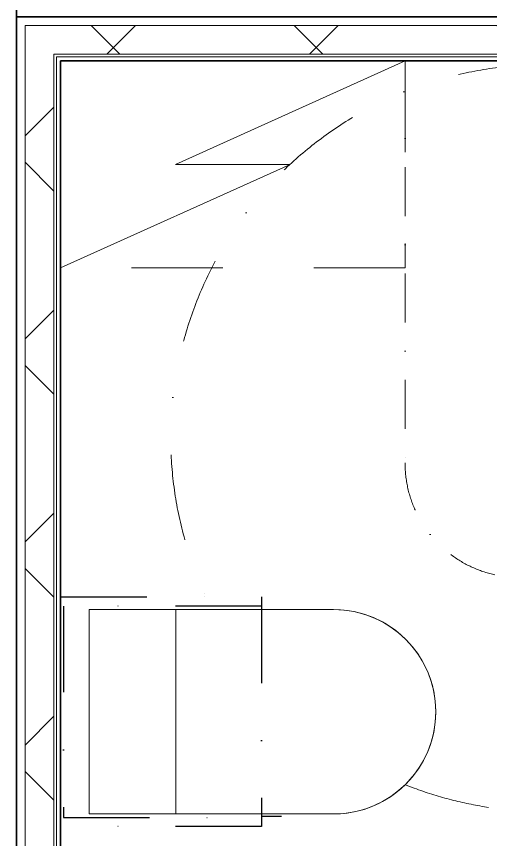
# Model space of a CAD drawing. Header units: millimetres. Extents: x -46592 to 140440, y -36427 to 76663.
# Drawn here: x 41374 to 42200, y 51831 to 53264 of the extents above; entities that cross this region are included whole.
import ezdxf

# ---------------------------------------------------------------- set-up
doc = ezdxf.new("R2010")
doc.units = ezdxf.units.MM
for name, pattern in [('Dash', [317.5, 158.75, -158.75]), ('Grid Line', [1111.25, 635, -158.75, 158.75, -158.75]), ('Pistekatko 3_2_mm', [350, 150, -100, 0, -100]), ('pistekatko tiheä_2_', [185, 85, -50, 0, -50])]:
    doc.linetypes.add(name, pattern=pattern)
for name, color, linetype, lineweight in [('AR-C_APUVIIVA-1', 1, 'Pistekatko 3_2_mm', 18), ('AR-C_APUVIIVA-2', 1, 'pistekatko tiheä_2_', 18), ('AR-Y_MODVIIVA-1', 8, 'Grid Line', 9), ('AR1241_US-1', 1, 'Continuous', 35), ('AR1311_VS', 2, 'Continuous', 18), ('AR1311_VS-1', 2, 'Continuous', 35), ('AR1331_KIINTO', 3, 'Continuous', 18), ('AR1331_KIINTO-1', 3, 'Continuous', 25), ('AR1331_KIINTO-2', 3, 'Pistekatko 3_2_mm', 25), ('AR19_MUURAK', 6, 'Continuous', 18), ('AR19_MUURAK-2', 6, 'Dash', 18), ('AR21_PUTKIOSA', 6, 'Continuous', 18)]:
    doc.layers.add(name, color=color, linetype=linetype, lineweight=lineweight)
pattern_1 = [(45, (0, 0), (-176.7767, 176.7767), []), (135, (0, 0), (-176.7767, -176.7767), [])]

# ---------------------------------------------------------------- blocks, each defined once
blk = doc.blocks.new('Wc-istuin_2 - Wc-istuin-1650274-04 2_ krs')
at = {"layer": 'AR21_PUTKIOSA'}
for p, q in [((-177.9, 30), (-177.9, 455.7)), ((-177.9, 455.7), (-177.9, 30)), ((177.9, 455.7), (177.9, 30)), ((177.9, 30), (177.9, 455.7)), ((-177.9, 180.7), (177.9, 180.7)), ((177.9, 30), (-177.9, 30)), ((-177.9, 30), (177.9, 30))]:
    blk.add_line(p, q, dxfattribs=at)
for start in [0, 360]:
    blk.add_arc((0, 455.7), 177.9, start, 180, dxfattribs=at)
blk = doc.blocks.new('Seinäkaappi - Pyykkikaappi-2252976-04 2_ krs')
at = {"layer": 'AR1331_KIINTO-1'}
blk.add_line((181.5, 200), (181.5, 235), dxfattribs=at)
at = {"layer": 'AR1331_KIINTO-2'}
for p, q in [((-200, 200), (200, 200)), ((-200, -150), (-200, 200)), ((-184, 200), (-184, -145)), ((184, -145), (184, 200)), ((200, 200), (200, -150)), ((200, -150), (-200, -150)), ((-184, -145), (184, -145))]:
    blk.add_line(p, q, dxfattribs=at)
blk = doc.blocks.new('Shower_columns_15486 - Suihku-V80-04 2_ krs')
at = {"layer": 'AR-C_APUVIIVA-2'}
blk.add_line((-450, -0.6), (-450, -700), dxfattribs=at)
blk.add_arc((-250, -700), 200, 180, 270, dxfattribs=at)
blk = doc.blocks.new('LTO600x360x700 - LTO600x360x700-2263839-04 2_ krs')
at = {"layer": 'AR19_MUURAK'}
for p, q in [((-400, -180), (0, 0)), ((-600, -360), (-200, -180)), ((-200, -180), (-400, -180))]:
    blk.add_line(p, q, dxfattribs=at)
at = {"layer": 'AR19_MUURAK-2'}
for p, q in [((-600, -360), (-600, 0)), ((-600, 0), (0, 0)), ((0, 0), (0, -360)), ((0, -360), (-600, -360))]:
    blk.add_line(p, q, dxfattribs=at)

msp = doc.modelspace()

# ---------------------------------------------------------------- hatches: boundary and pattern name
at = {"layer": 'AR1311_VS'}
h = msp.add_hatch(dxfattribs=at)
h.set_pattern_fill('FP_1', color=256, style=0, pattern_type=2)
h.set_pattern_definition(pattern_1)
h.paths.add_polyline_path([(42958, 53198.5), (42963, 53198.5), (42963, 53248.5), (41389, 53248.5), (41389, 53198.5), (42951, 53198.5)], flags=0)
h = msp.add_hatch(dxfattribs=at)
h.set_pattern_fill('FP_1', color=256, style=0, pattern_type=2)
h.set_pattern_definition(pattern_1)
h.paths.add_polyline_path([(41439, 51086.5), (41439, 53198.5), (41389, 53198.5), (41389, 51086.5)], flags=0)

# ---------------------------------------------------------------- linework, layer by layer
at = {"layer": 'AR-C_APUVIIVA-1'}
for start, end in [(90, 207.3658), (248.2539, 62.1193)]:
    msp.add_arc((42292.9, 52530), 650, start, end, dxfattribs=at)
at = {"layer": 'AR-Y_MODVIIVA-1'}
msp.add_line((41374, 32118), (41374, 59825.4), dxfattribs=at)
at = {"layer": 'AR1241_US-1'}
msp.add_line((41374, 51290.8), (41374, 57918.5), dxfattribs=at)
at = {"layer": 'AR1311_VS'}
for p, q in [((43026, 53248.5), (41389, 53248.5)), ((41389, 51023.5), (41389, 53248.5)), ((42963, 53198.5), (41439, 53198.5)), ((41439, 51086.5), (41439, 53198.5)), ((42958, 53193.5), (41444, 53193.5)), ((41444, 51091.5), (41444, 53193.5))]:
    msp.add_line(p, q, dxfattribs=at)
at = {"layer": 'AR1311_VS-1'}
for p, q in [((43026, 53263.5), (41374, 53263.5)), ((41374, 53263.5), (41374, 51023.5)), ((41451, 53186.5), (42477.9, 53186.5)), ((41451, 51733.4), (41451, 53186.5))]:
    msp.add_line(p, q, dxfattribs=at)

# ---------------------------------------------------------------- block references
at = {"layer": 'AR1331_KIINTO', "rotation": 269.9999999999939}
msp.add_blockref('Seinäkaappi - Pyykkikaappi-2252976-04 2_ krs', (41601, 52053.5), dxfattribs=at)
at = {"layer": 'AR19_MUURAK'}
msp.add_blockref('LTO600x360x700 - LTO600x360x700-2263839-04 2_ krs', (42051, 53186.5), dxfattribs=at)
at = {"layer": 'AR21_PUTKIOSA'}
msp.add_blockref('Shower_columns_15486 - Suihku-V80-04 2_ krs', (42501, 53187.1), dxfattribs=at)
at = {"layer": 'AR21_PUTKIOSA', "rotation": 270.0000000000011}
msp.add_blockref('Wc-istuin_2 - Wc-istuin-1650274-04 2_ krs', (41471, 52053.5), dxfattribs=at)

doc.saveas('drawing.dxf')
